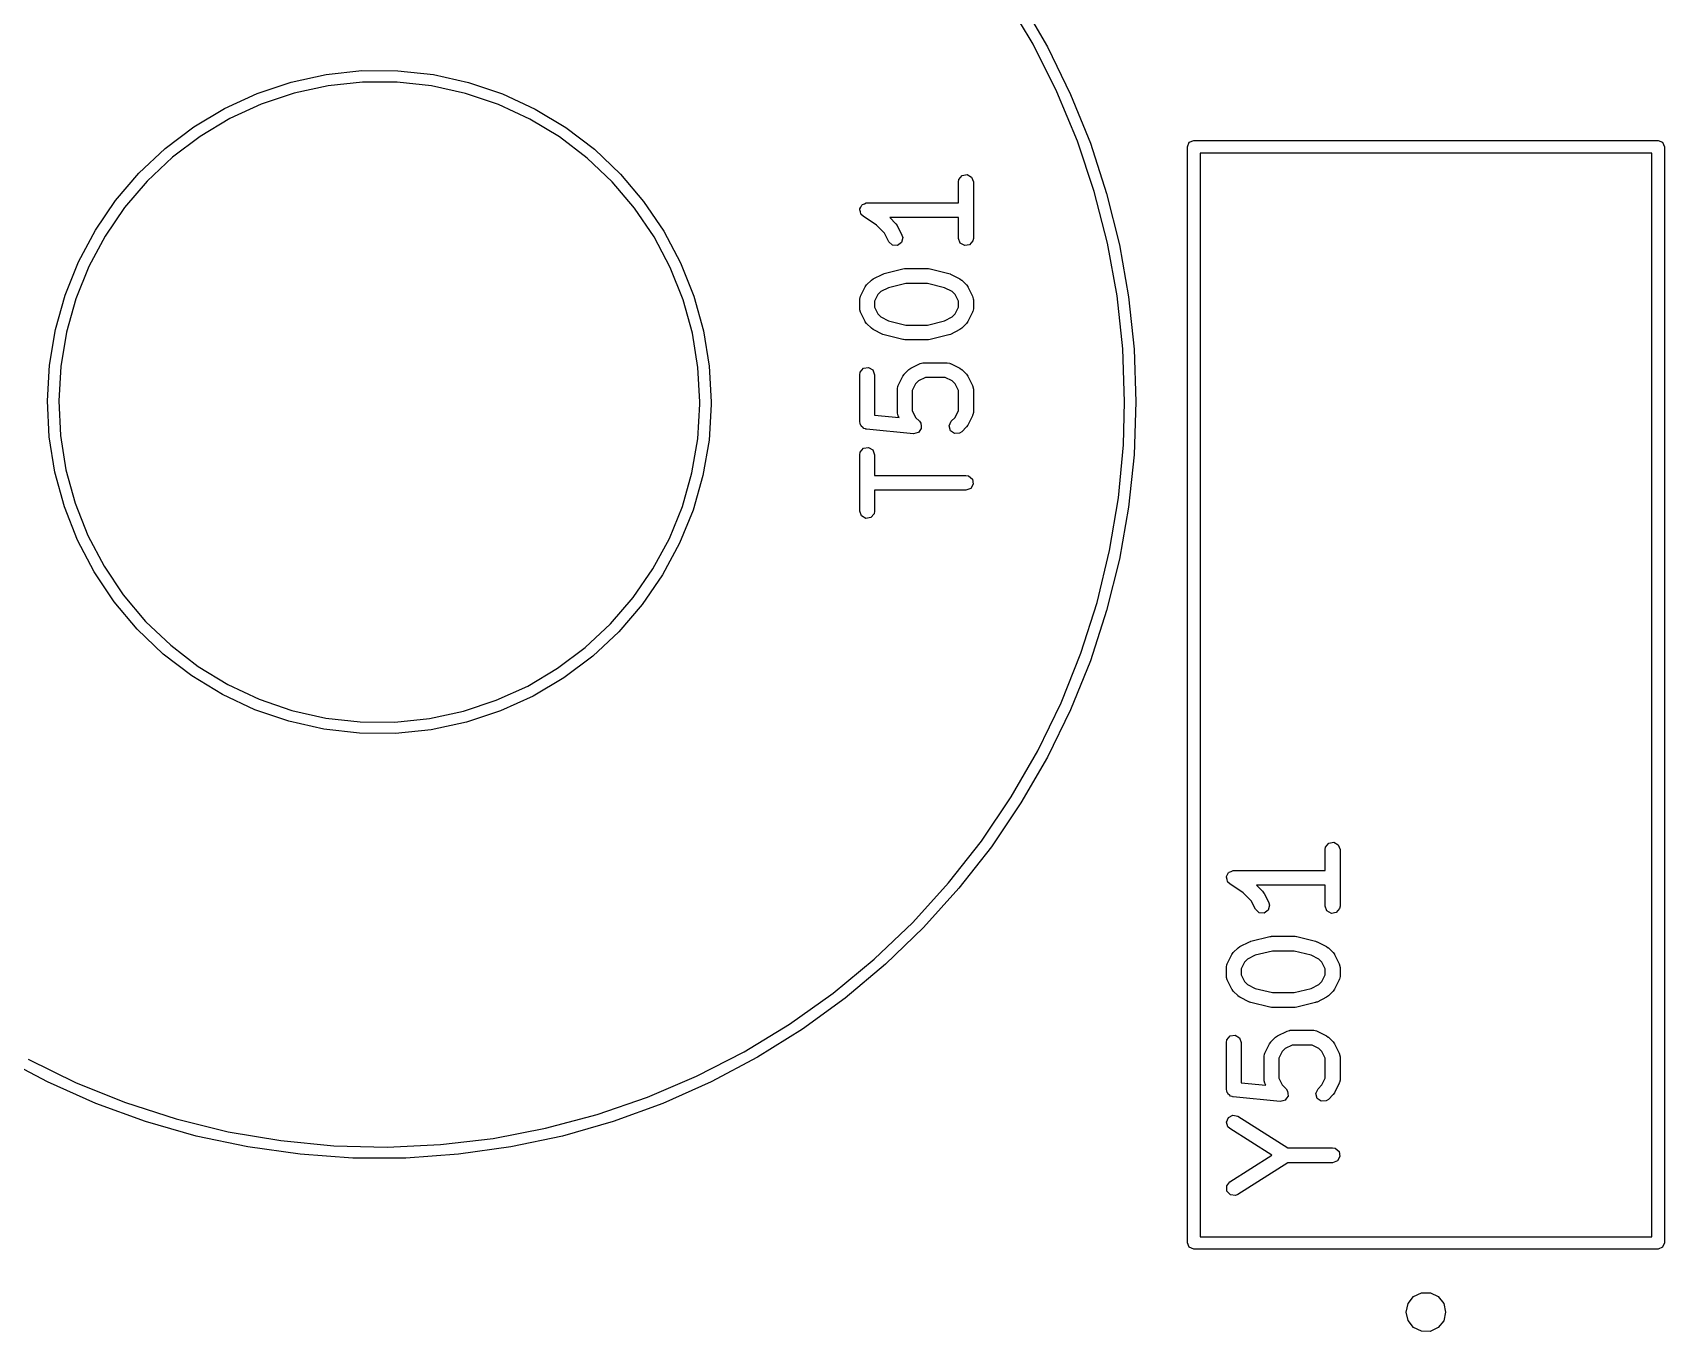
# Model space of a CAD drawing. Extents: x 101.6 to 192, y -111.7 to -65.4.
# Drawn here: x 126.51 to 143.03, y -111.42 to -98.26 of the extents above; entities that cross this region are included whole.
import ezdxf

# ---------------------------------------------------------------- set-up
doc = ezdxf.new("R2010")
doc.units = 0
doc.layers.add('BLACK', color=7, linetype='CONTINUOUS')

msp = doc.modelspace()

# ---------------------------------------------------------------- linework, layer by layer
at = {"layer": 'BLACK', "linetype": 'CONTINUOUS'}
for p, q in [((136.637, -98.3821), (136.361, -97.9182)), ((136.515, -97.9462), (136.782, -98.4092)), ((136.879, -98.8645), (136.637, -98.3821)), ((136.782, -98.4092), (137.017, -98.8898)), ((128.782, -98.8814), (129.127, -98.766)), ((129.127, -98.766), (129.482, -98.6886)), ((129.482, -98.6886), (129.843, -98.65)), ((129.849, -98.7651), (129.5, -98.8024)), ((129.843, -98.65), (130.206, -98.6506)), ((130.2, -98.7657), (129.849, -98.7651)), ((130.549, -98.8042), (130.2, -98.7657)), ((130.206, -98.6506), (130.568, -98.6905)), ((130.568, -98.6905), (130.922, -98.7692)), ((130.922, -98.7692), (131.267, -98.8857)), ((128.452, -99.0332), (128.782, -98.8814)), ((129.157, -98.8771), (128.824, -98.9885)), ((129.5, -98.8024), (129.157, -98.8771)), ((130.891, -98.8802), (130.549, -98.8042)), ((131.224, -98.9927), (130.891, -98.8802)), ((131.267, -98.8857), (131.596, -99.0387)), ((137.086, -99.3631), (136.879, -98.8645)), ((137.017, -98.8898), (137.217, -99.3855)), ((128.14, -99.2198), (128.452, -99.0332)), ((128.824, -98.9885), (128.505, -99.1351)), ((131.542, -99.1404), (131.224, -98.9927)), ((131.596, -99.0387), (131.907, -99.2264)), ((127.85, -99.439), (128.14, -99.2198)), ((128.505, -99.1351), (128.204, -99.3154)), ((131.843, -99.3217), (131.542, -99.1404)), ((131.907, -99.2264), (132.196, -99.4466)), ((127.586, -99.6883), (127.85, -99.439)), ((128.204, -99.3154), (127.924, -99.5271)), ((132.122, -99.5344), (131.843, -99.3217)), ((137.257, -99.8751), (137.086, -99.3631)), ((137.217, -99.3855), (137.382, -99.894)), ((138.201, -99.4205), (138.219, -99.3756)), ((138.201, -110.52), (138.201, -99.4205)), ((138.219, -99.3756), (138.264, -99.357)), ((138.264, -99.357), (142.964, -99.357)), ((142.964, -99.357), (143.009, -99.3756)), ((143.009, -99.3756), (143.028, -99.4205)), ((143.028, -99.4205), (143.028, -110.52)), ((127.924, -99.5271), (127.669, -99.7678)), ((132.376, -99.776), (132.122, -99.5344)), ((132.196, -99.4466), (132.46, -99.6968)), ((138.328, -99.484), (138.328, -110.457)), ((142.901, -99.484), (138.328, -99.484)), ((142.901, -110.457), (142.901, -99.484)), ((127.35, -99.9646), (127.586, -99.6883)), ((127.669, -99.7678), (127.441, -100.035)), ((132.46, -99.6968), (132.695, -99.9739)), ((135.883, -99.7768), (135.887, -99.7511)), ((135.887, -99.7511), (135.92, -99.7118)), ((135.92, -99.7118), (135.971, -99.7029)), ((135.971, -99.7029), (136.015, -99.7285)), ((136.015, -99.7285), (136.033, -99.7768)), ((132.603, -100.044), (132.376, -99.776)), ((135.883, -99.9875), (135.883, -99.7768)), ((136.033, -99.7768), (136.033, -100.348)), ((137.391, -100.398), (137.257, -99.8751)), ((137.382, -99.894), (137.511, -100.413)), ((127.145, -100.265), (127.35, -99.9646)), ((127.441, -100.035), (127.243, -100.325)), ((132.8, -100.334), (132.603, -100.044)), ((132.695, -99.9739), (132.899, -100.275)), ((134.883, -100.058), (134.884, -100.054)), ((134.889, -100.079), (134.883, -100.058)), ((134.884, -100.049), (134.895, -100.031)), ((134.884, -100.054), (134.884, -100.049)), ((134.893, -100.1), (134.889, -100.079)), ((134.896, -100.103), (134.893, -100.1)), ((134.895, -100.031), (134.903, -100.011)), ((134.903, -100.011), (134.907, -100.009)), ((134.907, -100.009), (134.909, -100.005)), ((134.909, -100.005), (134.93, -99.9976)), ((134.93, -99.9976), (134.949, -99.9879)), ((134.949, -99.9879), (134.954, -99.9889)), ((134.954, -99.9889), (134.958, -99.9875)), ((134.958, -99.9875), (135.883, -99.9875)), ((126.974, -100.585), (127.145, -100.265)), ((134.897, -100.107), (134.896, -100.103)), ((134.916, -100.125), (134.897, -100.107)), ((135.053, -100.216), (134.916, -100.125)), ((135.134, -100.297), (135.053, -100.216)), ((135.883, -100.137), (135.186, -100.137)), ((135.186, -100.137), (135.249, -100.2)), ((135.249, -100.2), (135.262, -100.218)), ((135.262, -100.218), (135.263, -100.219)), ((135.263, -100.219), (135.31, -100.315)), ((135.883, -100.348), (135.883, -100.137)), ((127.243, -100.325), (127.078, -100.634)), ((132.964, -100.644), (132.8, -100.334)), ((132.899, -100.275), (133.069, -100.596)), ((135.176, -100.382), (135.134, -100.297)), ((135.213, -100.417), (135.176, -100.382)), ((135.265, -100.42), (135.213, -100.417)), ((135.306, -100.39), (135.265, -100.42)), ((135.318, -100.34), (135.306, -100.39)), ((135.31, -100.315), (135.318, -100.34)), ((135.9, -100.396), (135.883, -100.348)), ((135.945, -100.422), (135.9, -100.396)), ((135.995, -100.413), (135.945, -100.422)), ((136.028, -100.374), (135.995, -100.413)), ((136.033, -100.348), (136.028, -100.374)), ((137.487, -100.929), (137.391, -100.398)), ((137.511, -100.413), (137.604, -100.939)), ((126.838, -100.923), (126.974, -100.585)), ((133.069, -100.596), (133.203, -100.934)), ((127.078, -100.634), (126.947, -100.96)), ((133.094, -100.97), (132.964, -100.644)), ((135, -100.771), (135.018, -100.758)), ((135.018, -100.758), (135.019, -100.757)), ((135.019, -100.757), (135.115, -100.71)), ((135.115, -100.71), (135.127, -100.706)), ((135.127, -100.706), (135.13, -100.704)), ((135.13, -100.704), (135.32, -100.656)), ((135.32, -100.656), (135.335, -100.655)), ((135.335, -100.655), (135.339, -100.654)), ((135.339, -100.654), (135.577, -100.654)), ((135.577, -100.654), (135.591, -100.657)), ((135.591, -100.657), (135.595, -100.656)), ((135.595, -100.656), (135.785, -100.704)), ((135.785, -100.704), (135.797, -100.709)), ((135.797, -100.709), (135.801, -100.71)), ((135.801, -100.71), (135.896, -100.757)), ((135.896, -100.757), (135.914, -100.771)), ((126.74, -101.272), (126.838, -100.923)), ((134.89, -100.934), (134.938, -100.838)), ((134.938, -100.838), (134.951, -100.82)), ((134.951, -100.82), (134.952, -100.819)), ((134.952, -100.819), (135, -100.771)), ((135.067, -100.916), (135.033, -100.985)), ((135.097, -100.886), (135.067, -100.916)), ((135.174, -100.848), (135.097, -100.886)), ((135.348, -100.804), (135.174, -100.848)), ((135.567, -100.804), (135.348, -100.804)), ((135.741, -100.848), (135.567, -100.804)), ((135.818, -100.886), (135.741, -100.848)), ((135.848, -100.916), (135.818, -100.886)), ((135.883, -100.985), (135.848, -100.916)), ((135.914, -100.771), (135.915, -100.771)), ((135.915, -100.771), (135.963, -100.819)), ((135.963, -100.819), (135.976, -100.837)), ((135.976, -100.837), (135.977, -100.838)), ((135.977, -100.838), (136.025, -100.934)), ((126.947, -100.96), (126.852, -101.298)), ((133.188, -101.309), (133.094, -100.97)), ((133.203, -100.934), (133.3, -101.284)), ((134.883, -100.967), (134.887, -100.942)), ((134.883, -101.062), (134.883, -100.967)), ((134.884, -101.067), (134.883, -101.062)), ((134.883, -101.071), (134.884, -101.067)), ((134.89, -101.096), (134.883, -101.071)), ((134.887, -100.942), (134.89, -100.938)), ((134.89, -100.938), (134.89, -100.934)), ((135.033, -100.985), (135.033, -101.045)), ((135.033, -101.045), (135.067, -101.113)), ((135.848, -101.113), (135.883, -101.045)), ((135.883, -101.045), (135.883, -100.985)), ((136.025, -100.934), (136.032, -100.959)), ((136.028, -101.088), (136.025, -101.092)), ((136.025, -101.092), (136.025, -101.096)), ((136.033, -101.062), (136.028, -101.088)), ((136.032, -100.959), (136.031, -100.963)), ((136.031, -100.963), (136.033, -100.967)), ((136.033, -100.967), (136.033, -101.062)), ((137.545, -101.466), (137.487, -100.929)), ((137.604, -100.939), (137.66, -101.471)), ((134.938, -101.191), (134.89, -101.096)), ((134.939, -101.192), (134.938, -101.191)), ((134.952, -101.211), (134.939, -101.192)), ((135, -101.258), (134.952, -101.211)), ((135.001, -101.259), (135, -101.258)), ((135.067, -101.113), (135.097, -101.144)), ((135.097, -101.144), (135.174, -101.182)), ((135.174, -101.182), (135.348, -101.226)), ((135.348, -101.226), (135.567, -101.226)), ((135.567, -101.226), (135.741, -101.182)), ((135.741, -101.182), (135.818, -101.144)), ((135.818, -101.144), (135.848, -101.113)), ((135.915, -101.258), (135.897, -101.271)), ((135.963, -101.211), (135.915, -101.258)), ((135.964, -101.209), (135.963, -101.211)), ((135.977, -101.191), (135.964, -101.209)), ((136.025, -101.096), (135.977, -101.191)), ((126.68, -101.631), (126.74, -101.272)), ((126.852, -101.298), (126.794, -101.644)), ((133.245, -101.655), (133.188, -101.309)), ((133.3, -101.284), (133.359, -101.643)), ((135.019, -101.272), (135.001, -101.259)), ((135.115, -101.32), (135.019, -101.272)), ((135.118, -101.32), (135.115, -101.32)), ((135.13, -101.326), (135.118, -101.32)), ((135.32, -101.373), (135.13, -101.326)), ((135.324, -101.373), (135.32, -101.373)), ((135.339, -101.376), (135.324, -101.373)), ((135.577, -101.376), (135.339, -101.376)), ((135.58, -101.374), (135.577, -101.376)), ((135.595, -101.373), (135.58, -101.374)), ((135.785, -101.326), (135.595, -101.373)), ((135.788, -101.324), (135.785, -101.326)), ((135.801, -101.32), (135.788, -101.324)), ((135.896, -101.272), (135.801, -101.32)), ((135.897, -101.271), (135.896, -101.272)), ((137.564, -102.005), (137.545, -101.466)), ((137.66, -101.471), (137.679, -102.005)), ((126.659, -101.994), (126.68, -101.631)), ((126.794, -101.644), (126.774, -101.994)), ((133.264, -102.005), (133.245, -101.655)), ((133.359, -101.643), (133.379, -102.005)), ((134.883, -101.729), (134.887, -101.703)), ((134.883, -102.205), (134.883, -101.729)), ((134.887, -101.703), (134.92, -101.664)), ((134.92, -101.664), (134.971, -101.655)), ((134.971, -101.655), (135.015, -101.681)), ((135.015, -101.681), (135.033, -101.729)), ((135.033, -101.729), (135.033, -102.137)), ((135.271, -101.838), (135.319, -101.743)), ((135.319, -101.743), (135.332, -101.725)), ((135.332, -101.725), (135.333, -101.724)), ((135.333, -101.724), (135.381, -101.676)), ((135.381, -101.676), (135.399, -101.663)), ((135.399, -101.663), (135.4, -101.662)), ((135.4, -101.662), (135.495, -101.614)), ((135.495, -101.614), (135.52, -101.607)), ((135.52, -101.607), (135.525, -101.608)), ((135.525, -101.608), (135.529, -101.607)), ((135.529, -101.607), (135.767, -101.607)), ((135.767, -101.607), (135.793, -101.611)), ((135.793, -101.611), (135.796, -101.614)), ((135.796, -101.614), (135.801, -101.614)), ((135.801, -101.614), (135.896, -101.662)), ((135.896, -101.662), (135.914, -101.675)), ((135.914, -101.675), (135.915, -101.676)), ((135.915, -101.676), (135.963, -101.724)), ((135.963, -101.724), (135.976, -101.742)), ((135.976, -101.742), (135.977, -101.743)), ((135.977, -101.743), (136.025, -101.838)), ((135.264, -101.872), (135.268, -101.846)), ((135.264, -102.11), (135.264, -101.872)), ((135.268, -101.846), (135.271, -101.843)), ((135.271, -101.843), (135.271, -101.838)), ((135.448, -101.821), (135.414, -101.89)), ((135.414, -101.89), (135.414, -102.092)), ((135.478, -101.791), (135.448, -101.821)), ((135.547, -101.757), (135.478, -101.791)), ((135.749, -101.757), (135.547, -101.757)), ((135.818, -101.791), (135.749, -101.757)), ((135.848, -101.821), (135.818, -101.791)), ((135.883, -101.89), (135.848, -101.821)), ((135.883, -102.092), (135.883, -101.89)), ((136.025, -101.838), (136.032, -101.863)), ((136.032, -101.863), (136.031, -101.868)), ((136.031, -101.868), (136.033, -101.872)), ((136.033, -101.872), (136.033, -102.11)), ((126.677, -102.357), (126.659, -101.994)), ((126.659, -101.994), (126.659, -101.994)), ((126.774, -101.994), (126.792, -102.345)), ((133.242, -102.378), (133.263, -102.028)), ((133.263, -102.028), (133.264, -102.005)), ((133.379, -102.029), (133.357, -102.392)), ((133.379, -102.005), (133.379, -102.029)), ((137.551, -102.44), (137.564, -102.005)), ((137.679, -102.005), (137.66, -102.54)), ((134.888, -102.22), (134.883, -102.205)), ((134.889, -102.236), (134.888, -102.22)), ((134.897, -102.244), (134.889, -102.236)), ((134.9, -102.254), (134.897, -102.244)), ((135.033, -102.137), (135.281, -102.162)), ((135.265, -102.114), (135.264, -102.11)), ((135.264, -102.119), (135.265, -102.114)), ((135.271, -102.144), (135.264, -102.119)), ((135.281, -102.162), (135.271, -102.144)), ((135.414, -102.092), (135.448, -102.161)), ((135.448, -102.161), (135.487, -102.2)), ((135.487, -102.2), (135.502, -102.221)), ((135.502, -102.221), (135.502, -102.222)), ((135.502, -102.222), (135.502, -102.222)), ((135.502, -102.222), (135.504, -102.247)), ((135.504, -102.247), (135.506, -102.272)), ((135.788, -102.246), (135.809, -102.2)), ((135.801, -102.296), (135.788, -102.246)), ((135.809, -102.2), (135.848, -102.161)), ((135.848, -102.161), (135.883, -102.092)), ((135.977, -102.239), (135.964, -102.257)), ((136.025, -102.144), (135.977, -102.239)), ((136.028, -102.136), (136.025, -102.139)), ((136.025, -102.139), (136.025, -102.144)), ((136.033, -102.11), (136.028, -102.136)), ((126.735, -102.715), (126.677, -102.357)), ((126.792, -102.345), (126.847, -102.691)), ((133.183, -102.724), (133.242, -102.378)), ((133.357, -102.392), (133.295, -102.75)), ((134.914, -102.261), (134.9, -102.254)), ((134.925, -102.273), (134.914, -102.261)), ((134.942, -102.278), (134.925, -102.273)), ((134.945, -102.279), (134.942, -102.278)), ((134.946, -102.279), (134.945, -102.279)), ((134.95, -102.28), (134.946, -102.279)), ((135.426, -102.328), (134.95, -102.28)), ((135.427, -102.327), (135.426, -102.328)), ((135.452, -102.321), (135.427, -102.328)), ((135.427, -102.328), (135.427, -102.327)), ((135.476, -102.315), (135.452, -102.321)), ((135.477, -102.314), (135.476, -102.315)), ((135.476, -102.315), (135.476, -102.315)), ((135.491, -102.294), (135.477, -102.314)), ((135.506, -102.273), (135.491, -102.294)), ((135.506, -102.272), (135.506, -102.273)), ((135.506, -102.273), (135.506, -102.273)), ((135.843, -102.325), (135.801, -102.296)), ((135.894, -102.321), (135.843, -102.325)), ((135.915, -102.306), (135.894, -102.321)), ((135.963, -102.258), (135.915, -102.306)), ((135.964, -102.257), (135.963, -102.258)), ((134.883, -102.539), (134.887, -102.513)), ((134.883, -103.11), (134.883, -102.539)), ((134.887, -102.513), (134.92, -102.474)), ((134.92, -102.474), (134.971, -102.465)), ((134.971, -102.465), (135.015, -102.49)), ((135.015, -102.49), (135.033, -102.539)), ((135.033, -102.539), (135.033, -102.749)), ((137.501, -102.977), (137.551, -102.44)), ((137.66, -102.54), (137.604, -103.071)), ((126.831, -103.066), (126.735, -102.715)), ((126.847, -102.691), (126.94, -103.03)), ((133.087, -103.062), (133.183, -102.724)), ((133.295, -102.75), (133.196, -103.099)), ((135.033, -102.749), (135.958, -102.749)), ((135.958, -102.899), (135.033, -102.899)), ((135.033, -102.899), (135.033, -103.11)), ((135.958, -102.749), (135.983, -102.754)), ((136.006, -102.882), (135.958, -102.899)), ((135.983, -102.754), (136.023, -102.787)), ((136.031, -102.837), (136.006, -102.882)), ((136.023, -102.787), (136.031, -102.837)), ((126.964, -103.404), (126.831, -103.066)), ((126.94, -103.03), (127.069, -103.356)), ((132.955, -103.387), (133.087, -103.062)), ((137.412, -103.51), (137.501, -102.977)), ((137.604, -103.071), (137.511, -103.598)), ((133.196, -103.099), (133.059, -103.436)), ((134.9, -103.158), (134.883, -103.11)), ((134.945, -103.184), (134.9, -103.158)), ((134.995, -103.175), (134.945, -103.184)), ((135.028, -103.136), (134.995, -103.175)), ((135.033, -103.11), (135.028, -103.136)), ((127.133, -103.726), (126.964, -103.404)), ((127.069, -103.356), (127.232, -103.667)), ((132.788, -103.696), (132.955, -103.387)), ((133.059, -103.436), (132.887, -103.756)), ((137.286, -104.034), (137.412, -103.51)), ((127.335, -104.027), (127.133, -103.726)), ((127.232, -103.667), (127.427, -103.958)), ((132.59, -103.985), (132.788, -103.696)), ((137.511, -103.598), (137.382, -104.117)), ((132.887, -103.756), (132.681, -104.055)), ((127.569, -104.305), (127.335, -104.027)), ((127.427, -103.958), (127.653, -104.227)), ((132.361, -104.251), (132.59, -103.985)), ((132.681, -104.055), (132.444, -104.331)), ((137.122, -104.549), (137.286, -104.034)), ((127.653, -104.227), (127.907, -104.469)), ((137.382, -104.117), (137.217, -104.625)), ((127.832, -104.557), (127.569, -104.305)), ((132.104, -104.491), (132.361, -104.251)), ((132.444, -104.331), (132.179, -104.579)), ((128.121, -104.778), (127.832, -104.557)), ((127.907, -104.469), (128.186, -104.683)), ((131.824, -104.702), (132.104, -104.491)), ((136.922, -105.05), (137.122, -104.549)), ((128.186, -104.683), (128.485, -104.865)), ((131.522, -104.881), (131.824, -104.702)), ((132.179, -104.579), (131.888, -104.798)), ((137.217, -104.625), (137.017, -105.121)), ((128.431, -104.967), (128.121, -104.778)), ((128.485, -104.865), (128.803, -105.014)), ((131.203, -105.026), (131.522, -104.881)), ((131.888, -104.798), (131.575, -104.983)), ((128.76, -105.121), (128.431, -104.967)), ((128.803, -105.014), (129.135, -105.128)), ((130.87, -105.137), (131.203, -105.026)), ((131.575, -104.983), (131.245, -105.134)), ((136.687, -105.536), (136.922, -105.05)), ((129.104, -105.238), (128.76, -105.121)), ((129.135, -105.128), (129.478, -105.205)), ((129.478, -105.205), (129.826, -105.244)), ((130.177, -105.246), (130.526, -105.21)), ((130.526, -105.21), (130.87, -105.137)), ((131.245, -105.134), (130.9, -105.248)), ((137.017, -105.121), (136.782, -105.602)), ((129.458, -105.318), (129.104, -105.238)), ((129.82, -105.359), (129.458, -105.318)), ((130.183, -105.361), (129.82, -105.359)), ((129.826, -105.244), (130.177, -105.246)), ((130.544, -105.324), (130.183, -105.361)), ((130.9, -105.248), (130.544, -105.324)), ((136.417, -106.004), (136.687, -105.536)), ((136.782, -105.602), (136.515, -106.065)), ((136.115, -106.451), (136.417, -106.004)), ((136.515, -106.065), (136.216, -106.508)), ((135.782, -106.875), (136.115, -106.451)), ((136.216, -106.508), (135.887, -106.929)), ((139.595, -106.537), (139.599, -106.512)), ((139.595, -106.748), (139.595, -106.537)), ((139.599, -106.512), (139.632, -106.472)), ((139.632, -106.472), (139.683, -106.463)), ((139.683, -106.463), (139.727, -106.489)), ((139.727, -106.489), (139.745, -106.537)), ((139.745, -106.537), (139.745, -107.109)), ((138.595, -106.818), (138.597, -106.814)), ((138.601, -106.839), (138.595, -106.818)), ((138.596, -106.81), (138.607, -106.791)), ((138.597, -106.814), (138.596, -106.81)), ((138.605, -106.861), (138.601, -106.839)), ((138.608, -106.863), (138.605, -106.861)), ((138.607, -106.791), (138.616, -106.771)), ((138.609, -106.867), (138.608, -106.863)), ((138.628, -106.885), (138.609, -106.867)), ((138.616, -106.771), (138.619, -106.769)), ((138.619, -106.769), (138.622, -106.766)), ((138.622, -106.766), (138.642, -106.758)), ((138.642, -106.758), (138.662, -106.749)), ((138.662, -106.749), (138.666, -106.75)), ((138.666, -106.75), (138.67, -106.748)), ((138.67, -106.748), (139.595, -106.748)), ((135.419, -107.275), (135.782, -106.875)), ((135.887, -106.929), (135.529, -107.326)), ((138.765, -106.977), (138.628, -106.885)), ((138.846, -107.058), (138.765, -106.977)), ((139.595, -106.898), (138.898, -106.898)), ((138.898, -106.898), (138.961, -106.96)), ((138.961, -106.96), (138.974, -106.979)), ((138.974, -106.979), (138.975, -106.98)), ((138.975, -106.98), (139.023, -107.075)), ((139.595, -107.109), (139.595, -106.898)), ((138.888, -107.142), (138.846, -107.058)), ((138.926, -107.178), (138.888, -107.142)), ((138.977, -107.181), (138.926, -107.178)), ((139.018, -107.15), (138.977, -107.181)), ((139.03, -107.1), (139.018, -107.15)), ((139.023, -107.075), (139.03, -107.1)), ((139.612, -107.157), (139.595, -107.109)), ((139.657, -107.183), (139.612, -107.157)), ((139.707, -107.174), (139.657, -107.183)), ((139.74, -107.134), (139.707, -107.174)), ((139.745, -107.109), (139.74, -107.134)), ((135.028, -107.648), (135.419, -107.275)), ((135.529, -107.326), (135.144, -107.698)), ((138.664, -107.58), (138.712, -107.532)), ((138.712, -107.532), (138.73, -107.519)), ((138.73, -107.519), (138.731, -107.518)), ((138.731, -107.518), (138.827, -107.47)), ((138.827, -107.47), (138.839, -107.467)), ((138.839, -107.467), (138.842, -107.465)), ((138.842, -107.465), (139.033, -107.417)), ((139.033, -107.417), (139.047, -107.416)), ((139.047, -107.416), (139.051, -107.415)), ((139.051, -107.415), (139.289, -107.415)), ((139.289, -107.415), (139.304, -107.417)), ((139.304, -107.417), (139.307, -107.417)), ((139.307, -107.417), (139.497, -107.465)), ((139.497, -107.465), (139.509, -107.47)), ((139.509, -107.47), (139.513, -107.47)), ((139.513, -107.47), (139.608, -107.518)), ((139.608, -107.518), (139.626, -107.531)), ((139.626, -107.531), (139.628, -107.532)), ((139.628, -107.532), (139.675, -107.58)), ((134.612, -107.991), (135.028, -107.648)), ((135.144, -107.698), (134.735, -108.042)), ((138.599, -107.702), (138.602, -107.699)), ((138.602, -107.699), (138.603, -107.694)), ((138.603, -107.694), (138.65, -107.599)), ((138.65, -107.599), (138.664, -107.581)), ((138.664, -107.581), (138.664, -107.58)), ((138.779, -107.677), (138.745, -107.746)), ((138.809, -107.647), (138.779, -107.677)), ((138.886, -107.608), (138.809, -107.647)), ((139.06, -107.565), (138.886, -107.608)), ((139.28, -107.565), (139.06, -107.565)), ((139.453, -107.608), (139.28, -107.565)), ((139.53, -107.647), (139.453, -107.608)), ((139.561, -107.677), (139.53, -107.647)), ((139.595, -107.746), (139.561, -107.677)), ((139.675, -107.58), (139.688, -107.598)), ((139.688, -107.598), (139.689, -107.599)), ((139.689, -107.599), (139.737, -107.694)), ((139.737, -107.694), (139.744, -107.719)), ((138.595, -107.728), (138.599, -107.702)), ((138.595, -107.823), (138.595, -107.728)), ((138.596, -107.827), (138.595, -107.823)), ((138.595, -107.832), (138.596, -107.827)), ((138.603, -107.857), (138.595, -107.832)), ((138.65, -107.952), (138.603, -107.857)), ((138.745, -107.746), (138.745, -107.805)), ((138.745, -107.805), (138.779, -107.874)), ((139.561, -107.874), (139.595, -107.805)), ((139.595, -107.805), (139.595, -107.746)), ((139.737, -107.857), (139.689, -107.952)), ((139.74, -107.849), (139.737, -107.852)), ((139.737, -107.852), (139.737, -107.857)), ((139.745, -107.823), (139.74, -107.849)), ((139.744, -107.719), (139.743, -107.724)), ((139.743, -107.724), (139.745, -107.728)), ((139.745, -107.728), (139.745, -107.823)), ((134.172, -108.304), (134.612, -107.991)), ((138.652, -107.953), (138.65, -107.952)), ((138.664, -107.971), (138.652, -107.953)), ((138.712, -108.019), (138.664, -107.971)), ((138.713, -108.02), (138.712, -108.019)), ((138.731, -108.033), (138.713, -108.02)), ((138.779, -107.874), (138.809, -107.904)), ((138.809, -107.904), (138.886, -107.943)), ((138.886, -107.943), (139.06, -107.986)), ((139.06, -107.986), (139.28, -107.986)), ((139.28, -107.986), (139.453, -107.943)), ((139.453, -107.943), (139.53, -107.904)), ((139.53, -107.904), (139.561, -107.874)), ((139.628, -108.019), (139.609, -108.032)), ((139.675, -107.971), (139.628, -108.019)), ((139.676, -107.97), (139.675, -107.971)), ((139.689, -107.952), (139.676, -107.97)), ((134.735, -108.042), (134.302, -108.356)), ((138.827, -108.081), (138.731, -108.033)), ((138.83, -108.081), (138.827, -108.081)), ((138.842, -108.086), (138.83, -108.081)), ((139.033, -108.134), (138.842, -108.086)), ((139.036, -108.134), (139.033, -108.134)), ((139.051, -108.136), (139.036, -108.134)), ((139.289, -108.136), (139.051, -108.136)), ((139.292, -108.135), (139.289, -108.136)), ((139.307, -108.134), (139.292, -108.135)), ((139.497, -108.086), (139.307, -108.134)), ((139.5, -108.084), (139.497, -108.086)), ((139.513, -108.081), (139.5, -108.084)), ((139.608, -108.033), (139.513, -108.081)), ((139.609, -108.032), (139.608, -108.033)), ((133.711, -108.585), (134.172, -108.304)), ((134.302, -108.356), (133.849, -108.639)), ((138.595, -108.49), (138.599, -108.464)), ((138.595, -108.966), (138.595, -108.49)), ((138.599, -108.464), (138.632, -108.425)), ((138.632, -108.425), (138.683, -108.416)), ((138.683, -108.416), (138.727, -108.442)), ((138.727, -108.442), (138.745, -108.49)), ((138.745, -108.49), (138.745, -108.898)), ((138.984, -108.599), (139.031, -108.504)), ((139.031, -108.504), (139.045, -108.486)), ((139.045, -108.484), (139.093, -108.437)), ((139.045, -108.486), (139.045, -108.484)), ((139.093, -108.437), (139.111, -108.424)), ((139.111, -108.424), (139.112, -108.423)), ((139.112, -108.423), (139.208, -108.375)), ((139.259, -108.517), (139.19, -108.551)), ((139.208, -108.375), (139.233, -108.368)), ((139.233, -108.368), (139.237, -108.369)), ((139.237, -108.369), (139.241, -108.367)), ((139.241, -108.367), (139.479, -108.367)), ((139.462, -108.517), (139.259, -108.517)), ((139.53, -108.551), (139.462, -108.517)), ((139.479, -108.367), (139.505, -108.372)), ((139.505, -108.372), (139.508, -108.374)), ((139.508, -108.374), (139.513, -108.375)), ((139.513, -108.375), (139.608, -108.423)), ((139.608, -108.423), (139.626, -108.436)), ((139.626, -108.436), (139.628, -108.437)), ((139.628, -108.437), (139.675, -108.484)), ((139.675, -108.484), (139.688, -108.503)), ((139.688, -108.503), (139.689, -108.504)), ((139.689, -108.504), (139.737, -108.599)), ((126.661, -108.89), (126.189, -108.639)), ((126.465, -108.661), (126.95, -108.898)), ((133.231, -108.832), (133.711, -108.585)), ((133.849, -108.639), (133.377, -108.89)), ((138.976, -108.633), (138.98, -108.607)), ((138.976, -108.871), (138.976, -108.633)), ((138.98, -108.607), (138.983, -108.603)), ((138.983, -108.603), (138.984, -108.599)), ((139.16, -108.582), (139.126, -108.65)), ((139.126, -108.65), (139.126, -108.853)), ((139.19, -108.551), (139.16, -108.582)), ((139.561, -108.582), (139.53, -108.551)), ((139.595, -108.65), (139.561, -108.582)), ((139.595, -108.853), (139.595, -108.65)), ((139.737, -108.599), (139.744, -108.624)), ((139.744, -108.624), (139.743, -108.628)), ((139.743, -108.628), (139.745, -108.633)), ((139.745, -108.633), (139.745, -108.871)), ((132.735, -109.045), (133.231, -108.832)), ((139.126, -108.853), (139.16, -108.921)), ((139.561, -108.921), (139.595, -108.853)), ((127.149, -109.108), (126.661, -108.89)), ((126.95, -108.898), (127.451, -109.1)), ((133.377, -108.89), (132.888, -109.108)), ((138.6, -108.981), (138.595, -108.966)), ((138.601, -108.997), (138.6, -108.981)), ((138.609, -109.004), (138.601, -108.997)), ((138.612, -109.014), (138.609, -109.004)), ((138.626, -109.022), (138.612, -109.014)), ((138.637, -109.033), (138.626, -109.022)), ((138.745, -108.898), (138.993, -108.923)), ((138.977, -108.875), (138.976, -108.871)), ((138.976, -108.879), (138.977, -108.875)), ((138.984, -108.904), (138.976, -108.879)), ((138.993, -108.923), (138.984, -108.904)), ((139.16, -108.921), (139.199, -108.96)), ((139.199, -108.96), (139.214, -108.982)), ((139.214, -108.982), (139.214, -108.982)), ((139.214, -108.982), (139.214, -108.983)), ((139.214, -108.983), (139.216, -109.008)), ((139.216, -109.008), (139.218, -109.033)), ((139.5, -109.007), (139.522, -108.96)), ((139.513, -109.057), (139.5, -109.007)), ((139.522, -108.96), (139.561, -108.921)), ((139.675, -109.019), (139.628, -109.067)), ((139.676, -109.017), (139.675, -109.019)), ((139.689, -108.999), (139.676, -109.017)), ((139.737, -108.904), (139.689, -108.999)), ((139.74, -108.896), (139.737, -108.9)), ((139.737, -108.9), (139.737, -108.904)), ((139.745, -108.871), (139.74, -108.896)), ((127.652, -109.29), (127.149, -109.108)), ((127.451, -109.1), (127.964, -109.265)), ((132.225, -109.221), (132.735, -109.045)), ((132.888, -109.108), (132.386, -109.29)), ((138.654, -109.038), (138.637, -109.033)), ((138.657, -109.04), (138.654, -109.038)), ((138.658, -109.039), (138.657, -109.04)), ((138.662, -109.041), (138.658, -109.039)), ((139.139, -109.088), (138.662, -109.041)), ((139.164, -109.082), (139.139, -109.088)), ((139.139, -109.088), (139.139, -109.088)), ((139.139, -109.088), (139.139, -109.088)), ((139.188, -109.075), (139.164, -109.082)), ((139.189, -109.075), (139.188, -109.075)), ((139.203, -109.054), (139.189, -109.075)), ((139.189, -109.075), (139.189, -109.075)), ((139.218, -109.034), (139.203, -109.054)), ((139.218, -109.033), (139.218, -109.033)), ((139.218, -109.033), (139.218, -109.034)), ((139.555, -109.086), (139.513, -109.057)), ((139.606, -109.081), (139.555, -109.086)), ((139.628, -109.067), (139.606, -109.081)), ((128.166, -109.438), (127.652, -109.29)), ((127.964, -109.265), (128.489, -109.394)), ((131.703, -109.36), (132.225, -109.221)), ((132.386, -109.29), (131.872, -109.438)), ((138.595, -109.296), (138.614, -109.249)), ((138.61, -109.345), (138.595, -109.296)), ((138.63, -109.363), (138.61, -109.345)), ((138.614, -109.249), (138.66, -109.225)), ((138.66, -109.225), (138.71, -109.236)), ((138.71, -109.236), (139.215, -109.558)), ((128.689, -109.549), (128.166, -109.438)), ((128.489, -109.394), (129.021, -109.484)), ((129.021, -109.484), (129.558, -109.536)), ((130.637, -109.525), (131.173, -109.462)), ((131.173, -109.462), (131.703, -109.36)), ((131.872, -109.438), (131.349, -109.549)), ((139.054, -109.633), (138.63, -109.363)), ((129.218, -109.623), (128.689, -109.549)), ((129.751, -109.661), (129.218, -109.623)), ((129.558, -109.536), (130.098, -109.55)), ((130.286, -109.661), (129.751, -109.661)), ((130.098, -109.55), (130.637, -109.525)), ((130.819, -109.623), (130.286, -109.661)), ((131.349, -109.549), (130.819, -109.623)), ((138.63, -109.903), (139.054, -109.633)), ((139.215, -109.558), (139.67, -109.558)), ((139.67, -109.558), (139.695, -109.562)), ((139.695, -109.562), (139.735, -109.595)), ((139.744, -109.646), (139.718, -109.69)), ((139.735, -109.595), (139.744, -109.646)), ((139.215, -109.708), (138.71, -110.029)), ((139.67, -109.708), (139.215, -109.708)), ((139.718, -109.69), (139.67, -109.708)), ((138.598, -109.943), (138.63, -109.903)), ((138.6, -109.995), (138.598, -109.943)), ((138.635, -110.032), (138.6, -109.995)), ((138.686, -110.039), (138.635, -110.032)), ((138.71, -110.029), (138.686, -110.039)), ((138.328, -110.457), (142.901, -110.457)), ((138.219, -110.565), (138.201, -110.52)), ((138.264, -110.584), (138.219, -110.565)), ((142.964, -110.584), (138.264, -110.584)), ((143.009, -110.565), (142.964, -110.584)), ((143.028, -110.52), (143.009, -110.565)), ((140.414, -111.22), (140.434, -111.133)), ((140.434, -111.133), (140.49, -111.064)), ((140.49, -111.064), (140.57, -111.025)), ((140.57, -111.025), (140.659, -111.026)), ((140.659, -111.026), (140.739, -111.064)), ((140.739, -111.064), (140.795, -111.134)), ((140.795, -111.134), (140.814, -111.221)), ((140.434, -111.307), (140.414, -111.22)), ((140.489, -111.377), (140.434, -111.307)), ((140.794, -111.308), (140.739, -111.377)), ((140.814, -111.221), (140.794, -111.308)), ((140.814, -111.221), (140.814, -111.221)), ((140.569, -111.415), (140.489, -111.377)), ((140.658, -111.416), (140.569, -111.415)), ((140.739, -111.377), (140.658, -111.416))]:
    msp.add_line(p, q, dxfattribs=at)

doc.saveas('drawing.dxf')
